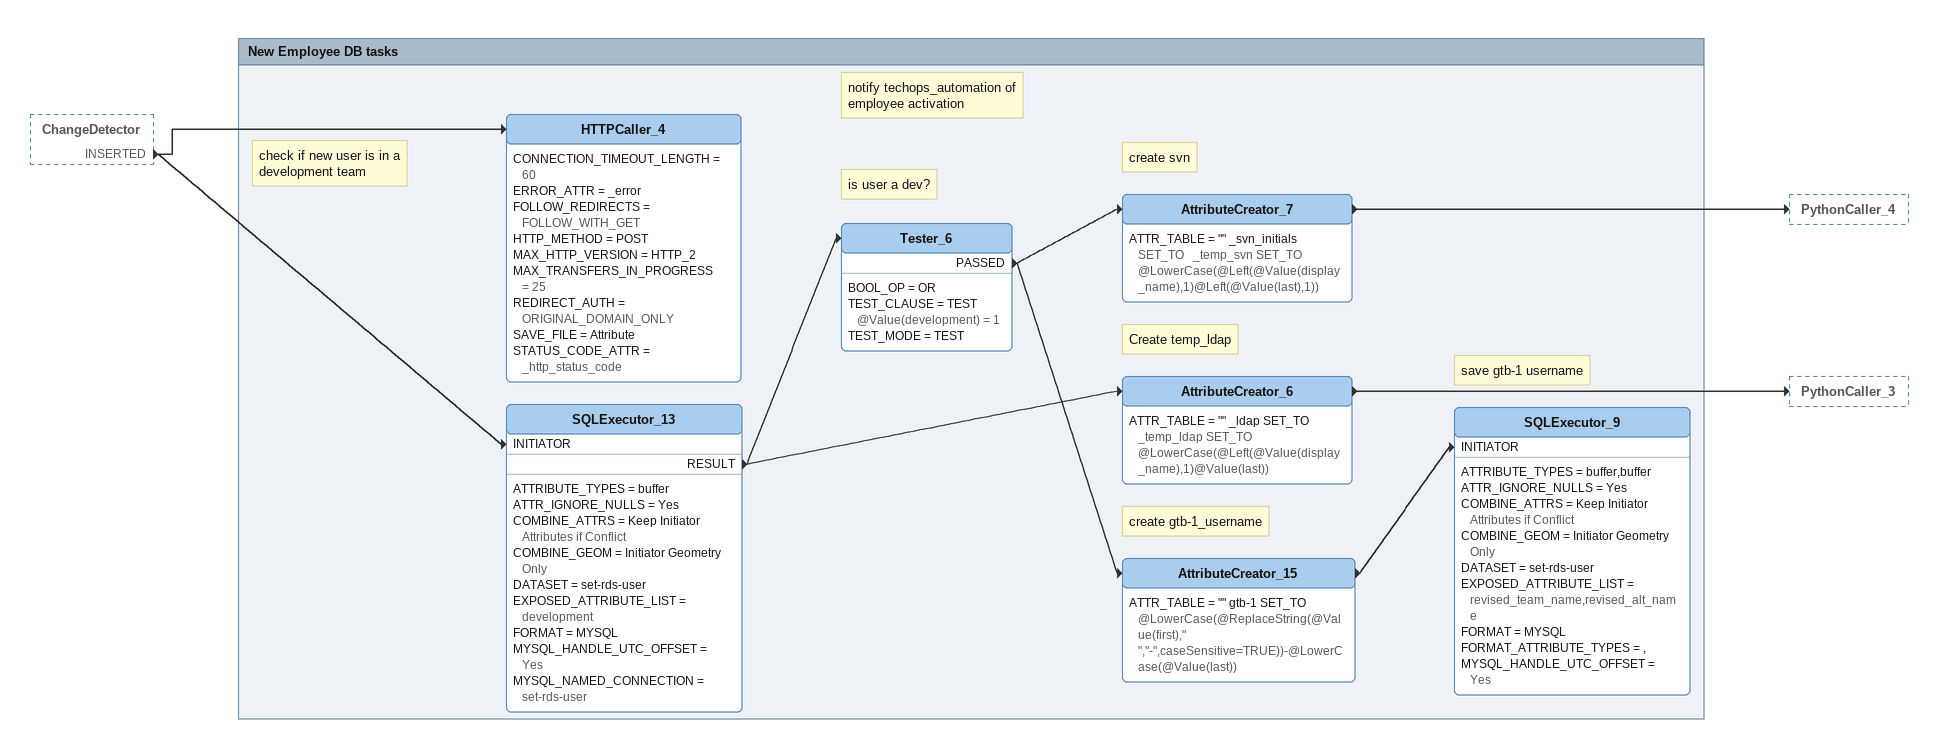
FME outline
ChangeDetector [outside]
    INSERTED -> SQLExecutor_13 [INITIATOR]
    INSERTED -> HTTPCaller_4

Bookmark: New Employee DB tasks
Note: notify techops_automation of employee activation
HTTPCaller_4
    CONNECTION_TIMEOUT_LENGTH = 60
    ERROR_ATTR = _error
    FOLLOW_REDIRECTS = FOLLOW_WITH_GET
    HTTP_METHOD = POST
    MAX_HTTP_VERSION = HTTP_2
    MAX_TRANSFERS_IN_PROGRESS = 25
    REDIRECT_AUTH = ORIGINAL_DOMAIN_ONLY
    SAVE_FILE = Attribute
    STATUS_CODE_ATTR = _http_status_code
Note: check if new user is in a development team
SQLExecutor_13
    ATTRIBUTE_TYPES = buffer
    ATTR_IGNORE_NULLS = Yes
    COMBINE_ATTRS = Keep Initiator Attributes if Conflict
    COMBINE_GEOM = Initiator Geometry Only
    DATASET = set-rds-user
    EXPOSED_ATTRIBUTE_LIST = development
    FORMAT = MYSQL
    MYSQL_HANDLE_UTC_OFFSET = Yes
    MYSQL_NAMED_CONNECTION = set-rds-user
    RESULT -> Tester_6
    RESULT -> AttributeCreator_6
Note: is user a dev?
Tester_6
    BOOL_OP = OR
    TEST_CLAUSE = TEST @Value(development) = 1
    TEST_MODE = TEST
    PASSED -> AttributeCreator_7
    PASSED -> AttributeCreator_15
Note: create svn
AttributeCreator_7
    ATTR_TABLE = "" _svn_initials SET_TO   _temp_svn SET_TO @LowerCase(@Left(@Value(display_name),1)@Left(@Value(last),1))
    -> PythonCaller_4
Note: create gtb-1_username
AttributeCreator_15
    ATTR_TABLE = "" gtb-1 SET_TO @LowerCase(@ReplaceString(@Value(first)," ","-",caseSensitive=TRUE))-@LowerCase(@Value(last))
    -> SQLExecutor_9 [INITIATOR]
Note: save gtb-1 username
SQLExecutor_9
    ATTRIBUTE_TYPES = buffer,buffer
    ATTR_IGNORE_NULLS = Yes
    COMBINE_ATTRS = Keep Initiator Attributes if Conflict
    COMBINE_GEOM = Initiator Geometry Only
    DATASET = set-rds-user
    EXPOSED_ATTRIBUTE_LIST = revised_team_name,revised_alt_name
    FORMAT = MYSQL
    FORMAT_ATTRIBUTE_TYPES = ,
    MYSQL_HANDLE_UTC_OFFSET = Yes
Note: Create temp_ldap
AttributeCreator_6
    ATTR_TABLE = "" _ldap SET_TO   _temp_ldap SET_TO @LowerCase(@Left(@Value(display_name),1)@Value(last))
    -> PythonCaller_3
